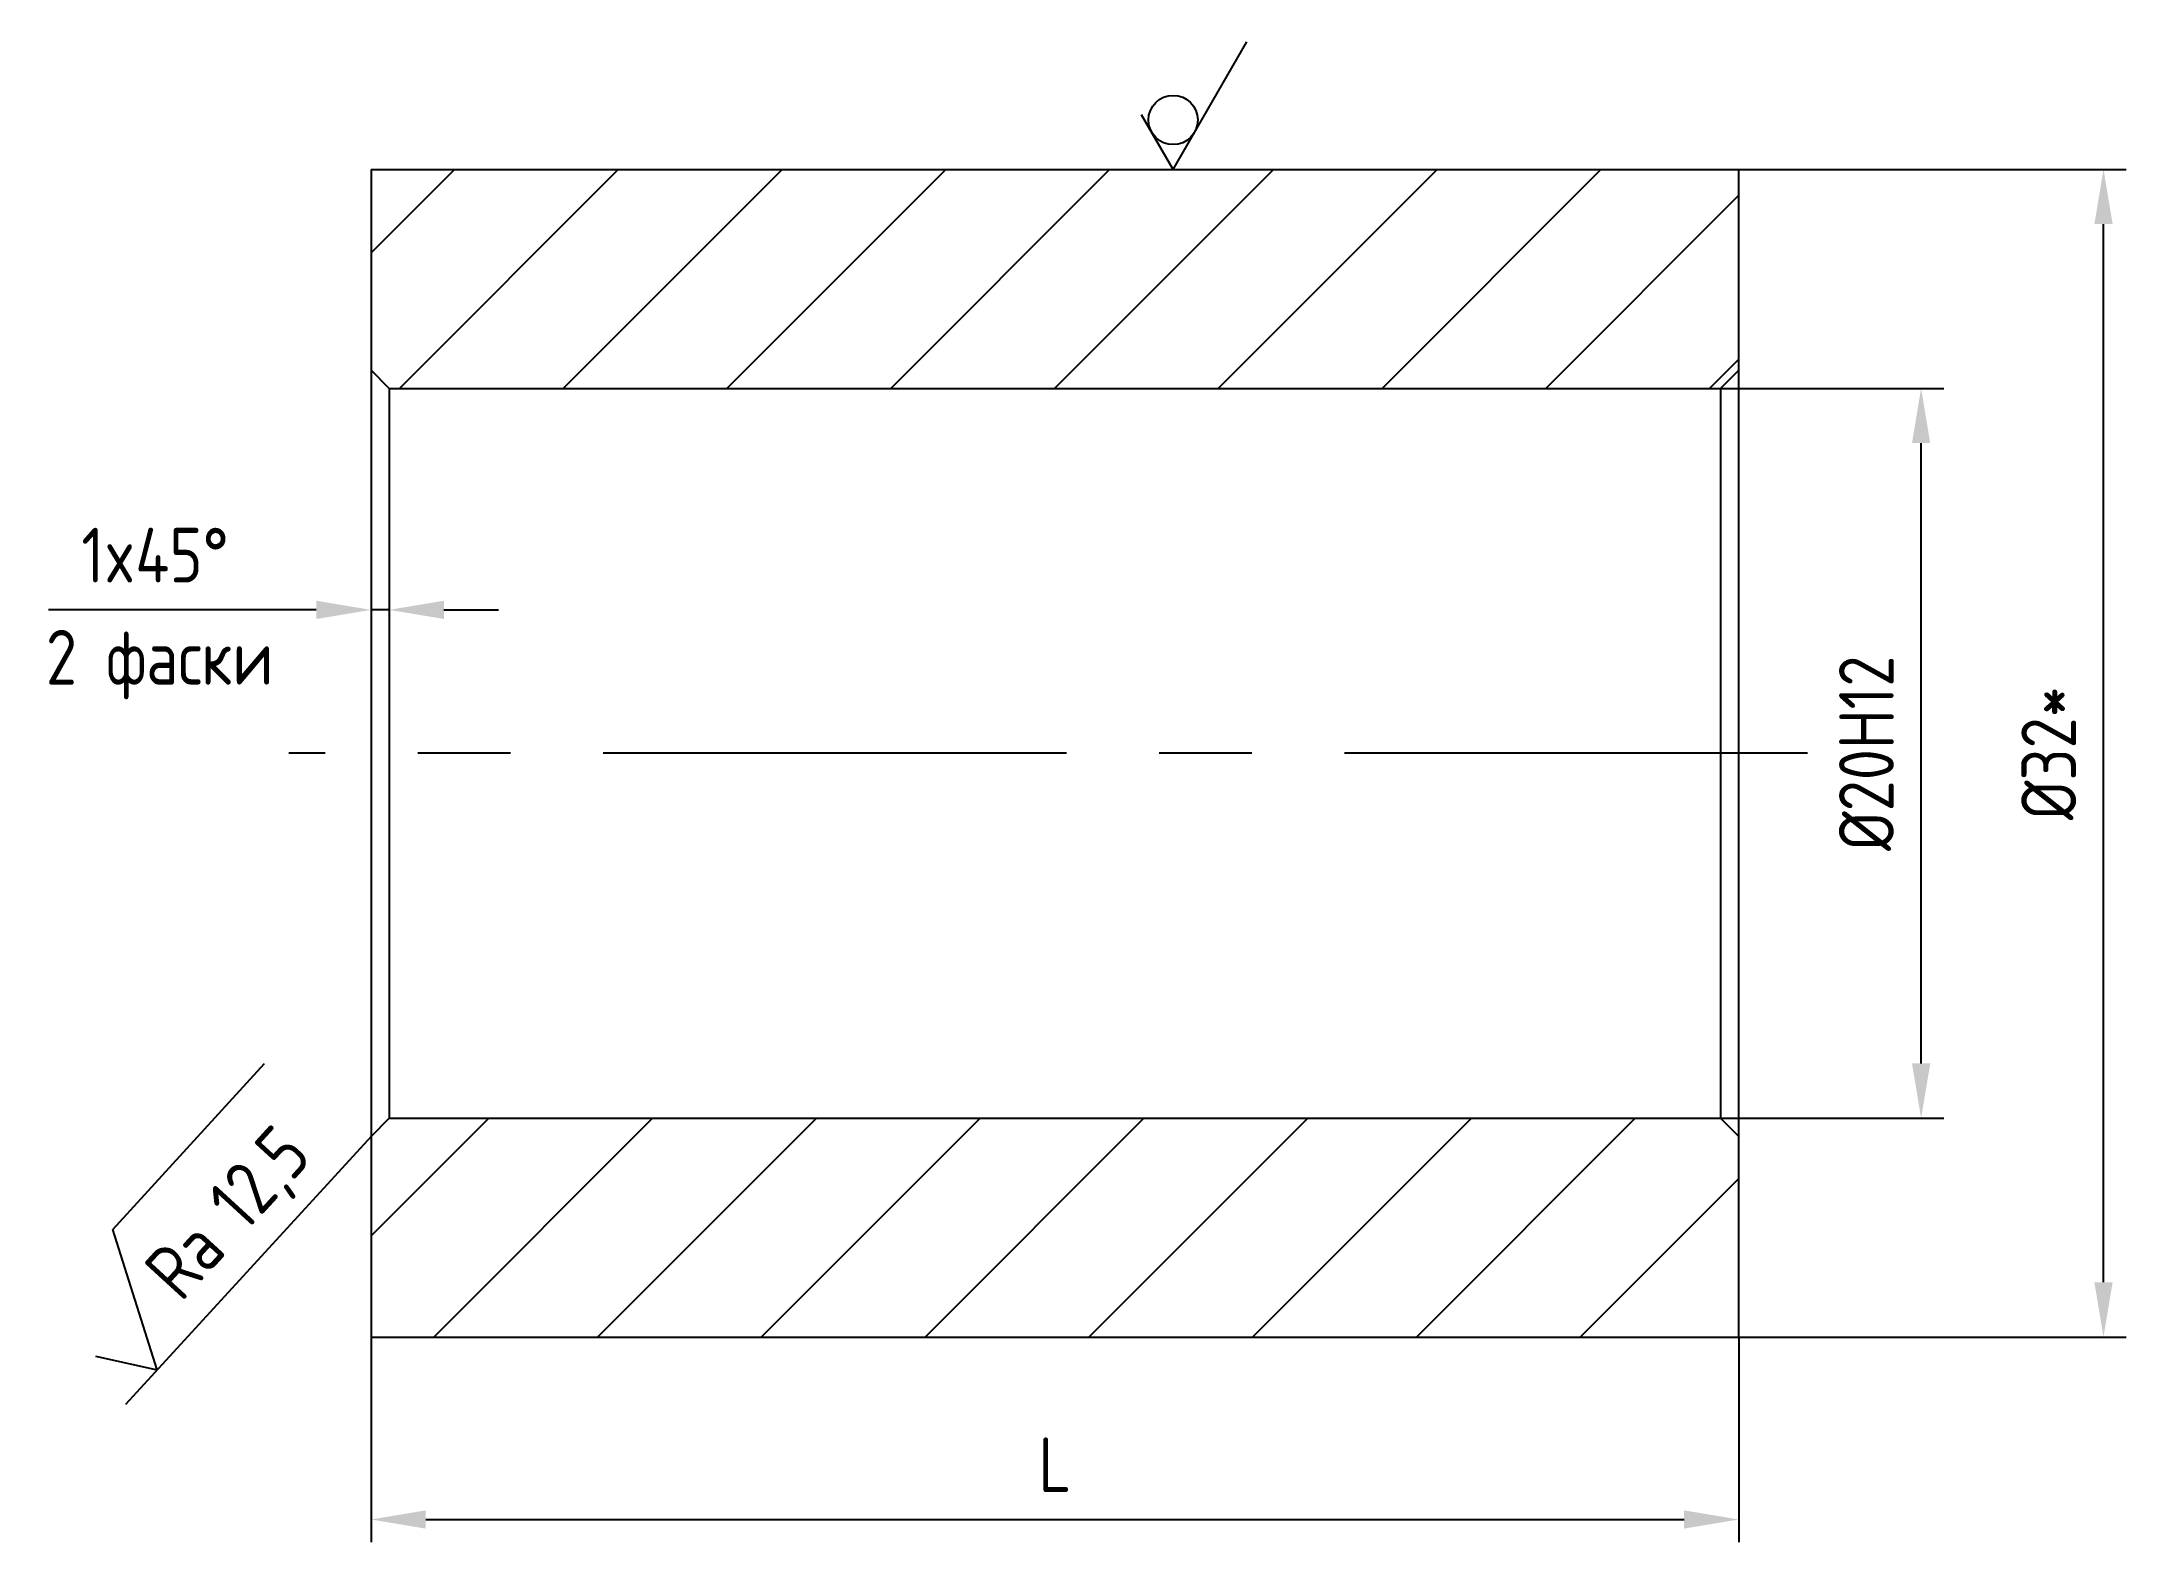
# Model space of a CAD drawing. Header units: millimetres. Extents: x 389.2 to 446.4, y 162.1 to 203.2.
import ezdxf

# ---------------------------------------------------------------- set-up
doc = ezdxf.new("R2010")
doc.units = ezdxf.units.MM
doc.header["$LTSCALE"] = 0.4
doc.linetypes.add('CENTER', pattern=[50.8, 31.75, -6.35, 6.35, -6.35])
for name, color, linetype in [('Cen', 5, 'CENTER'), ('Cont', 6, 'Continuous'), ('Dim', 7, 'Continuous'), ('Hatch', 2, 'Continuous'), ('Text', 3, 'Continuous')]:
    doc.layers.add(name, color=color, linetype=linetype)
doc.styles.add('Style1', font='romans.shx', dxfattribs={"width": 0.8})
doc.dimstyles.new('LIN2_1', dxfattribs={"dimscale": 0.5, "dimtxt": 3, "dimasz": 3, "dimexe": 1.25, "dimexo": 0, "dimgap": 1.5, "dimtad": 1, "dimdec": 1, "dimtxsty": 'Style1', "dimcen": 2.5, "dimclrt": 3, "dimadec": 0, "dimazin": 0, "dimtfac": 1, "dimtdec": 1, "dimtmove": 0, "dimatfit": 3, "dimfxl": 1, "dimarcsym": 0})

# ---------------------------------------------------------------- blocks, each defined once
blk = doc.blocks.new('*D5')
at = {"layer": 'Dim', "color": 0, "lineweight": -2, "transparency": 16777216}
for p, q in [((435.747, 199.74), (446.372, 199.74)), ((445.747, 169.24), (445.747, 198.24)), ((435.747, 167.74), (446.372, 167.74))]:
    blk.add_line(p, q, dxfattribs=at)
at = {"layer": 'Dim', "color": 0, "transparency": 16777216}
for points in [[(445.497, 198.24), (445.997, 198.24), (445.747, 199.74)], [(445.497, 169.24), (445.997, 169.24), (445.747, 167.74)]]:
    blk.add_solid(points, dxfattribs=at)
at = {"layer": 'Dim', "color": 3, "transparency": 16777216, "insert": (444.247, 183.74), "char_height": 1.5, "attachment_point": 5, "rotation": 90, "style": 'Style1'}
blk.add_mtext('%%c32*', dxfattribs=at)
blk = doc.blocks.new('sherISO_01')
at = {"layer": 'Text'}
blk.add_line((4.04, 7), (16.36, 7), dxfattribs=at)
blk.add_lwpolyline([(-1.73, 3), (0, 0), (4.04, 7)], dxfattribs=at)
at = {"layer": 'Text', "style": 'Style1', "width": 0.8}
blk.add_text('Ra', height=3, dxfattribs=at).set_placement((3.58, 1.5))
blk.add_attdef('12,5', (8.73, 1.5), '', height=3, dxfattribs=at)
blk = doc.blocks.new('*D6')
at = {"layer": 'Dim', "color": 0, "lineweight": -2, "transparency": 16777216}
for p, q in [((398.747, 189.289), (398.747, 187.044)), ((398.247, 189.137), (398.247, 187.044)), ((396.747, 187.669), (389.405, 187.669)), ((398.747, 187.669), (398.247, 187.669)), ((400.247, 187.669), (401.747, 187.669))]:
    blk.add_line(p, q, dxfattribs=at)
at = {"layer": 'Dim', "color": 0, "transparency": 16777216}
for points in [[(396.747, 187.919), (396.747, 187.419), (398.247, 187.669)], [(400.247, 187.919), (400.247, 187.419), (398.747, 187.669)]]:
    blk.add_solid(points, dxfattribs=at)
at = {"layer": 'Dim', "color": 3, "transparency": 16777216, "insert": (392.326, 189.169), "char_height": 1.5, "attachment_point": 5, "style": 'Style1'}
blk.add_mtext('1x45°', dxfattribs=at)
blk = doc.blocks.new('*D7')
at = {"layer": 'Dim', "color": 0, "lineweight": -2, "transparency": 16777216}
for p, q in [((398.247, 167.74), (398.247, 162.115)), ((435.747, 167.74), (435.747, 162.115)), ((399.747, 162.74), (434.247, 162.74))]:
    blk.add_line(p, q, dxfattribs=at)
at = {"layer": 'Dim', "color": 0, "transparency": 16777216}
for points in [[(399.747, 162.99), (399.747, 162.49), (398.247, 162.74)], [(434.247, 162.99), (434.247, 162.49), (435.747, 162.74)]]:
    blk.add_solid(points, dxfattribs=at)
at = {"layer": 'Dim', "color": 3, "transparency": 16777216, "insert": (416.997, 164.24), "char_height": 1.5, "attachment_point": 5, "style": 'Style1'}
blk.add_mtext('L', dxfattribs=at)
blk = doc.blocks.new('*D8')
at = {"layer": 'Dim', "color": 0, "lineweight": -2, "transparency": 16777216}
for p, q in [((435.247, 193.74), (441.372, 193.74)), ((440.747, 175.24), (440.747, 192.24)), ((435.247, 173.74), (441.372, 173.74))]:
    blk.add_line(p, q, dxfattribs=at)
at = {"layer": 'Dim', "color": 0, "transparency": 16777216}
for points in [[(440.497, 192.24), (440.997, 192.24), (440.747, 193.74)], [(440.497, 175.24), (440.997, 175.24), (440.747, 173.74)]]:
    blk.add_solid(points, dxfattribs=at)
at = {"layer": 'Dim', "color": 3, "transparency": 16777216, "insert": (439.247, 183.74), "char_height": 1.5, "attachment_point": 5, "rotation": 90, "style": 'Style1'}
blk.add_mtext('%%c20H12', dxfattribs=at)
blk = doc.blocks.new('sherISO_09')
at = {"layer": 'Text'}
for q in [(4.04, 7), (-1.73, 3)]:
    blk.add_line((0, 0), q, dxfattribs=at)
blk.add_circle((0, 2.71), 1.35, dxfattribs=at)

msp = doc.modelspace()

# ---------------------------------------------------------------- hatches: boundary and pattern name
at = {"layer": 'Hatch'}
h = msp.add_hatch(dxfattribs=at)
h.set_pattern_fill('ANSI31', color=256, style=0)
h.set_pattern_definition([(45, (251.892, 46.6056), (-2.245064, 2.245064), [])])
h.paths.add_polyline_path([(435.747, 199.74), (398.247, 199.74), (398.247, 193.74), (435.747, 193.74)])
h.paths.add_polyline_path([(435.747, 173.74), (398.247, 173.74), (398.247, 167.74), (435.747, 167.74)])

# ---------------------------------------------------------------- linework, layer by layer
at = {"layer": 'Cen'}
msp.add_line((437.633, 183.74), (395.993, 183.74), dxfattribs=at)
at = {"layer": 'Cont'}
for p, q in [((398.247, 199.74), (398.247, 167.74)), ((398.247, 199.74), (435.747, 199.74)), ((435.747, 167.74), (435.747, 199.74)), ((398.747, 193.74), (398.247, 194.24)), ((435.247, 193.74), (435.747, 194.24)), ((398.747, 193.74), (435.247, 193.74)), ((398.747, 193.74), (398.747, 173.74)), ((435.247, 193.74), (435.247, 173.74)), ((398.747, 173.74), (398.247, 173.24)), ((398.747, 173.74), (435.247, 173.74)), ((435.247, 173.74), (435.747, 173.24)), ((398.247, 167.74), (435.747, 167.74))]:
    msp.add_line(p, q, dxfattribs=at)
at = {"layer": 'Dim'}
msp.add_line((398.247, 173.24), (391.518, 165.893), dxfattribs=at)

# ---------------------------------------------------------------- block references
at = {"layer": 'Cont', "xscale": 0.5, "yscale": 0.5, "zscale": 0.5}
msp.add_blockref('sherISO_09', (420.238, 199.74), dxfattribs=at)
at = {"layer": 'Cont', "xscale": 0.49999999999999145, "yscale": 0.49999999999999145, "zscale": 0.49999999999999145, "rotation": 47.51234077418523}
msp.add_blockref('sherISO_01', (392.384, 166.838), dxfattribs=at).add_auto_attribs({'12,5': '12,5'})

# ---------------------------------------------------------------- texts
at = {"layer": 'Text', "style": 'Style1', "width": 0.8}
msp.add_text('2 фаски', height=1.5, dxfattribs=at).set_placement((389.333, 185.619))

# ---------------------------------------------------------------- dimensions: what is measured, and where the dimension line sits
at = {"layer": 'Dim'}
for base, p1, p2, text, picture, middle in [((445.747, 199.74), (435.747, 167.74), (435.747, 199.74), '%%c<>*', '*D5', (445.747, 183.74)), ((440.747, 193.74), (435.247, 173.74), (435.247, 193.74), '%%c<>H12', '*D8', (440.747, 183.74))]:
    dim = msp.add_linear_dim(base=base, p1=p1, p2=p2, angle=90, text=text, dimstyle='LIN2_1', dxfattribs=at)
    dim.commit()
    dim.dimension.update_dxf_attribs({"geometry": picture, "text_midpoint": middle, "dimtype": 160})
for base, p1, p2, text, picture, middle in [((398.247, 187.669), (398.747, 189.289), (398.247, 189.137), '1x45°', '*D6', (392.326, 187.669)), ((435.747, 162.74), (398.247, 167.74), (435.747, 167.74), 'L', '*D7', (416.997, 162.74))]:
    dim = msp.add_linear_dim(base=base, p1=p1, p2=p2, text=text, dimstyle='LIN2_1', dxfattribs=at)
    dim.commit()
    dim.dimension.update_dxf_attribs({"geometry": picture, "text_midpoint": middle, "dimtype": 160})

doc.saveas('drawing.dxf')
